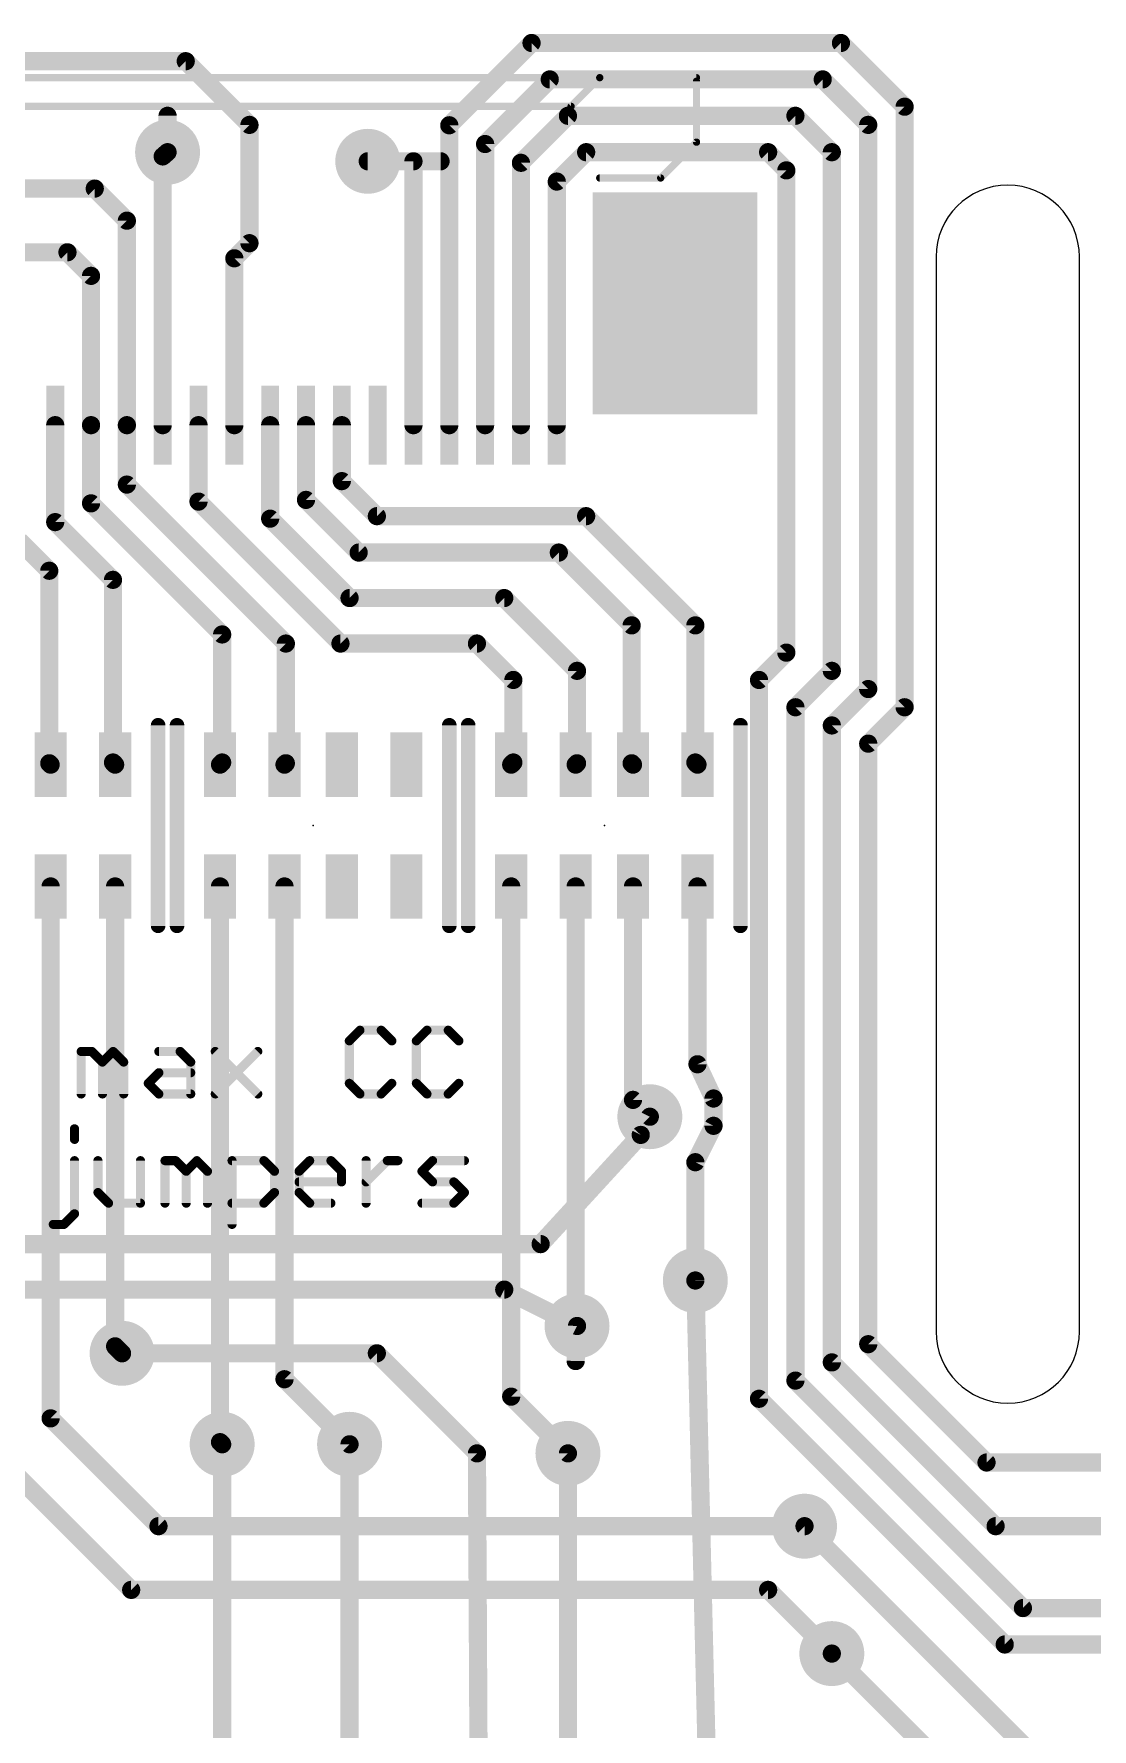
# Model space of a CAD drawing. Extents: x -9.8 to 65.3, y -0.3 to 69.2.
# Drawn here: x 31.41 to 46.18, y 31.97 to 55.63 of the extents above; entities that cross this region are included whole.
import ezdxf

# ---------------------------------------------------------------- set-up
doc = ezdxf.new("R2010")
doc.units = 0
for name, color, linetype in [('1', 12, 'CONTINUOUS'), ('16', 132, 'CONTINUOUS'), ('18', 110, 'CONTINUOUS'), ('20', 53, 'CONTINUOUS'), ('21', 40, 'CONTINUOUS'), ('23', 40, 'CONTINUOUS')]:
    doc.layers.add(name, color=color, linetype=linetype)

# ---------------------------------------------------------------- blocks, each defined once
blk = doc.blocks.new('RECT')
blk.add_solid([(-0.5, -0.5), (0.5, -0.5), (-0.5, 0.5), (0.5, 0.5)])
blk = doc.blocks.new('ROUNDV')
at = {"const_width": 0.5}
blk.add_lwpolyline([(0, -0.25, 1), (0, 0.25, 1), (0, -0.25)], format="xyb", dxfattribs=at)

msp = doc.modelspace()

# ---------------------------------------------------------------- linework, layer by layer
at = {"layer": '1', "const_width": 0.254}
for points in [[(37.206, 54.351), (38.354, 55.499)], [(38.354, 55.499), (42.672, 55.499)], [(42.672, 55.499), (43.561, 54.61)], [(14.859, 55.245), (33.528, 55.245)], [(33.528, 55.245), (34.417, 54.356)], [(37.706, 54.089), (38.608, 54.991)], [(38.608, 54.991), (42.418, 54.991)], [(42.418, 54.991), (43.053, 54.356)], [(43.561, 54.61), (43.561, 46.228)], [(34.417, 54.356), (34.417, 52.705)], [(37.206, 50.165), (37.206, 54.351)], [(38.206, 53.827), (38.862, 54.483)], [(38.862, 54.483), (42.037, 54.483)], [(42.037, 54.483), (42.545, 53.975)], [(43.053, 54.356), (43.053, 46.482)], [(37.706, 50.165), (37.706, 54.089)], [(33.206, 53.916), (33.274, 53.975)], [(33.206, 50.165), (33.206, 53.916)], [(36.706, 53.848), (36.068, 53.848)], [(36.706, 50.165), (36.706, 53.848)], [(38.206, 50.165), (38.206, 53.827)], [(38.706, 53.565), (39.116, 53.975)], [(39.116, 53.975), (41.656, 53.975)], [(41.656, 53.975), (41.91, 53.721)], [(42.545, 53.975), (42.545, 46.736)], [(41.91, 53.721), (41.91, 46.99)], [(30.226, 53.467), (32.258, 53.467)], [(32.258, 53.467), (32.706, 53.019)], [(38.706, 50.165), (38.706, 53.565)], [(32.706, 53.019), (32.706, 50.165)], [(34.206, 52.494), (34.417, 52.705)], [(29.337, 52.578), (31.877, 52.578)], [(31.877, 52.578), (32.206, 52.249)], [(34.206, 50.165), (34.206, 52.494)], [(32.206, 52.249), (32.206, 50.165)], [(31.706, 50.165), (31.706, 48.812)], [(32.206, 50.165), (32.206, 49.074)], [(32.706, 50.165), (32.706, 49.336)], [(33.706, 50.165), (33.706, 49.098)], [(34.706, 50.165), (34.706, 48.86)], [(35.206, 50.165), (35.206, 49.122)], [(35.706, 50.165), (35.706, 49.384)], [(32.706, 49.336), (34.925, 47.117)], [(35.706, 49.384), (36.195, 48.895)], [(33.706, 49.098), (35.687, 47.117)], [(35.206, 49.122), (35.941, 48.387)], [(32.206, 49.074), (34.036, 47.244)], [(34.706, 48.86), (35.814, 47.752)], [(36.195, 48.895), (39.116, 48.895)], [(39.116, 48.895), (40.64, 47.371)], [(31.706, 48.812), (32.512, 48.006)], [(31.206, 48.55), (31.623, 48.133)], [(35.941, 48.387), (38.735, 48.387)], [(38.735, 48.387), (39.751, 47.371)], [(31.623, 48.133), (31.623, 45.446)], [(32.512, 48.006), (32.512, 45.457)], [(35.814, 47.752), (37.973, 47.752)], [(37.973, 47.752), (38.989, 46.736)], [(34.036, 47.244), (34.036, 45.457)], [(39.751, 47.371), (39.751, 45.446)], [(40.64, 47.371), (40.64, 45.457)], [(34.925, 47.117), (34.925, 45.446)], [(35.687, 47.117), (37.592, 47.117)], [(37.592, 47.117), (38.1, 46.609)], [(41.91, 46.99), (41.529, 46.609)], [(38.989, 46.736), (38.989, 45.446)], [(42.545, 46.736), (42.037, 46.228)], [(38.1, 46.609), (38.1, 45.457)], [(41.529, 46.609), (41.529, 36.576)], [(43.053, 46.482), (42.545, 45.974)], [(42.037, 46.228), (42.037, 36.83)], [(43.561, 46.228), (43.053, 45.72)], [(42.545, 45.974), (42.545, 37.084)], [(43.053, 45.72), (43.053, 37.338)], [(31.623, 45.446), (31.642, 45.427)], [(32.512, 45.457), (32.542, 45.427)], [(34.036, 45.457), (34.006, 45.427)], [(34.925, 45.446), (34.906, 45.427)], [(38.1, 45.457), (38.07, 45.427)], [(38.989, 45.446), (38.97, 45.427)], [(39.751, 45.446), (39.77, 45.427)], [(40.64, 45.457), (40.67, 45.427)], [(31.642, 43.727), (31.642, 36.303)], [(32.542, 43.727), (32.542, 37.308)], [(34.006, 43.727), (34.006, 35.971)], [(34.906, 43.727), (34.906, 36.849)], [(38.07, 43.727), (38.07, 36.606)], [(38.97, 43.727), (38.97, 37.103)], [(39.77, 43.727), (39.77, 40.748)], [(40.67, 43.727), (40.67, 41.245)], [(40.67, 41.245), (40.894, 40.767)], [(39.77, 40.748), (40.005, 40.513)], [(40.894, 40.767), (40.894, 40.386)], [(40.894, 40.386), (40.64, 39.878)], [(40.64, 39.878), (40.64, 38.227)], [(38.97, 37.103), (38.989, 37.592)], [(32.542, 37.308), (32.639, 37.211)], [(43.053, 37.338), (44.704, 35.687)], [(42.545, 37.084), (44.831, 34.798)], [(34.906, 36.849), (35.814, 35.941)], [(42.037, 36.83), (45.212, 33.655)], [(38.07, 36.606), (38.862, 35.814)], [(41.529, 36.576), (44.958, 33.147)], [(31.642, 36.303), (33.147, 34.798)], [(34.006, 35.971), (34.036, 35.941)], [(30.842, 35.833), (32.766, 33.909)], [(56.896, 35.687), (44.704, 35.687)], [(33.147, 34.798), (42.164, 34.798)], [(44.831, 34.798), (47.244, 34.798)], [(32.766, 33.909), (41.656, 33.909)], [(41.656, 33.909), (42.545, 33.02)], [(45.212, 33.655), (49.276, 33.655)], [(44.958, 33.147), (51.689, 33.147)]]:
    msp.add_lwpolyline(points, dxfattribs=at)
at = {"layer": '1', "const_width": 0.127}
for points in [[(38.354, 55.5625, 1), (38.354, 55.4355)], [(38.3989, 55.4541, 1), (38.3091, 55.5439)], [(42.7169, 55.5439, 1), (42.6271, 55.4541)], [(42.672, 55.4355, 1), (42.672, 55.5625)], [(33.5729, 55.2899, 1), (33.4831, 55.2001)], [(33.528, 55.1815, 1), (33.528, 55.3085)], [(38.608, 55.0545, 1), (38.608, 54.9275)], [(38.6529, 54.9461, 1), (38.5631, 55.0359)], [(42.4629, 55.0359, 1), (42.3731, 54.9461)], [(42.418, 54.9275, 1), (42.418, 55.0545)], [(43.6245, 54.61, 1), (43.4975, 54.61)], [(43.5161, 54.5651, 1), (43.6059, 54.6549)], [(34.4805, 54.356, 1), (34.3535, 54.356)], [(34.3721, 54.3111, 1), (34.4619, 54.4009)], [(37.2695, 54.351, 1), (37.1425, 54.351)], [(37.1611, 54.3959, 1), (37.2509, 54.3061)], [(38.862, 54.5465, 1), (38.862, 54.4195)], [(38.9069, 54.4381, 1), (38.8171, 54.5279)], [(42.0819, 54.5279, 1), (41.9921, 54.4381)], [(42.037, 54.4195, 1), (42.037, 54.5465)], [(43.1165, 54.356, 1), (42.9895, 54.356)], [(43.0081, 54.3111, 1), (43.0979, 54.4009)], [(37.7695, 54.089, 1), (37.6425, 54.089)], [(37.6611, 54.1339, 1), (37.7509, 54.0441)], [(33.2695, 53.916, 1), (33.1425, 53.916)], [(33.1644, 53.964, 1), (33.2476, 53.868)], [(33.3156, 53.927, 1), (33.2324, 54.023)], [(36.068, 53.9115, 1), (36.068, 53.7845)], [(36.7695, 53.848, 1), (36.6425, 53.848)], [(36.706, 53.7845, 1), (36.706, 53.9115)], [(38.2695, 53.827, 1), (38.1425, 53.827)], [(39.116, 54.0385, 1), (39.116, 53.9115)], [(39.1609, 53.9301, 1), (39.0711, 54.0199)], [(41.7009, 54.0199, 1), (41.6111, 53.9301)], [(41.656, 53.9115, 1), (41.656, 54.0385)], [(42.6085, 53.975, 1), (42.4815, 53.975)], [(42.5001, 53.9301, 1), (42.5899, 54.0199)], [(38.1611, 53.8719, 1), (38.2509, 53.7821)], [(41.9735, 53.721, 1), (41.8465, 53.721)], [(41.8651, 53.6761, 1), (41.9549, 53.7659)], [(32.3029, 53.5119, 1), (32.2131, 53.4221)], [(32.258, 53.4035, 1), (32.258, 53.5305)], [(38.7695, 53.565, 1), (38.6425, 53.565)], [(38.6611, 53.6099, 1), (38.7509, 53.5201)], [(32.7695, 53.019, 1), (32.6425, 53.019)], [(32.6611, 52.9741, 1), (32.7509, 53.0639)], [(34.3535, 52.705, 1), (34.4805, 52.705)], [(34.4619, 52.6601, 1), (34.3721, 52.7499)], [(31.9219, 52.6229, 1), (31.8321, 52.5331)], [(31.877, 52.5145, 1), (31.877, 52.6415)], [(34.2695, 52.494, 1), (34.1425, 52.494)], [(34.1611, 52.5389, 1), (34.2509, 52.4491)], [(32.2695, 52.249, 1), (32.1425, 52.249)], [(32.1611, 52.2041, 1), (32.2509, 52.2939)], [(31.7695, 50.165, 1), (31.6425, 50.165)], [(32.2695, 50.165, 1), (32.1425, 50.165)], [(32.1425, 50.165, 1), (32.2695, 50.165)], [(32.7695, 50.165, 1), (32.6425, 50.165)], [(32.6425, 50.165, 1), (32.7695, 50.165)], [(33.1425, 50.165, 1), (33.2695, 50.165)], [(33.7695, 50.165, 1), (33.6425, 50.165)], [(34.1425, 50.165, 1), (34.2695, 50.165)], [(34.7695, 50.165, 1), (34.6425, 50.165)], [(35.2695, 50.165, 1), (35.1425, 50.165)], [(35.7695, 50.165, 1), (35.6425, 50.165)], [(36.6425, 50.165, 1), (36.7695, 50.165)], [(37.1425, 50.165, 1), (37.2695, 50.165)], [(37.6425, 50.165, 1), (37.7695, 50.165)], [(38.1425, 50.165, 1), (38.2695, 50.165)], [(38.6425, 50.165, 1), (38.7695, 50.165)], [(32.7509, 49.3809, 1), (32.6611, 49.2911)], [(35.7509, 49.4289, 1), (35.6611, 49.3391)], [(32.6425, 49.336, 1), (32.7695, 49.336)], [(33.7509, 49.1429, 1), (33.6611, 49.0531)], [(35.2509, 49.1669, 1), (35.1611, 49.0771)], [(35.6425, 49.384, 1), (35.7695, 49.384)], [(32.2509, 49.1189, 1), (32.1611, 49.0291)], [(32.1425, 49.074, 1), (32.2695, 49.074)], [(33.6425, 49.098, 1), (33.7695, 49.098)], [(34.7509, 48.9049, 1), (34.6611, 48.8151)], [(35.1425, 49.122, 1), (35.2695, 49.122)], [(36.195, 48.9585, 1), (36.195, 48.8315)], [(36.1501, 48.8501, 1), (36.2399, 48.9399)], [(39.1609, 48.9399, 1), (39.0711, 48.8501)], [(39.116, 48.8315, 1), (39.116, 48.9585)], [(31.7509, 48.8569, 1), (31.6611, 48.7671)], [(31.6425, 48.812, 1), (31.7695, 48.812)], [(34.6425, 48.86, 1), (34.7695, 48.86)], [(35.941, 48.4505, 1), (35.941, 48.3235)], [(38.7799, 48.4319, 1), (38.6901, 48.3421)], [(38.735, 48.3235, 1), (38.735, 48.4505)], [(35.8961, 48.3421, 1), (35.9859, 48.4319)], [(31.6865, 48.133, 1), (31.5595, 48.133)], [(31.5781, 48.0881, 1), (31.6679, 48.1779)], [(32.5755, 48.006, 1), (32.4485, 48.006)], [(32.4671, 47.9611, 1), (32.5569, 48.0509)], [(35.814, 47.8155, 1), (35.814, 47.6885)], [(35.7691, 47.7071, 1), (35.8589, 47.7969)], [(38.0179, 47.7969, 1), (37.9281, 47.7071)], [(37.973, 47.6885, 1), (37.973, 47.8155)], [(34.0995, 47.244, 1), (33.9725, 47.244)], [(33.9911, 47.1991, 1), (34.0809, 47.2889)], [(39.8145, 47.371, 1), (39.6875, 47.371)], [(39.7061, 47.3261, 1), (39.7959, 47.4159)], [(40.7035, 47.371, 1), (40.5765, 47.371)], [(40.5951, 47.3261, 1), (40.6849, 47.4159)], [(34.9885, 47.117, 1), (34.8615, 47.117)], [(34.8801, 47.0721, 1), (34.9699, 47.1619)], [(35.687, 47.1805, 1), (35.687, 47.0535)], [(35.6421, 47.0721, 1), (35.7319, 47.1619)], [(37.6369, 47.1619, 1), (37.5471, 47.0721)], [(37.592, 47.0535, 1), (37.592, 47.1805)], [(41.9549, 46.9451, 1), (41.8651, 47.0349)], [(39.0525, 46.736, 1), (38.9255, 46.736)], [(41.8465, 46.99, 1), (41.9735, 46.99)], [(42.5899, 46.6911, 1), (42.5001, 46.7809)], [(38.1635, 46.609, 1), (38.0365, 46.609)], [(38.0551, 46.5641, 1), (38.1449, 46.6539)], [(38.9441, 46.6911, 1), (39.0339, 46.7809)], [(41.5925, 46.609, 1), (41.4655, 46.609)], [(41.4841, 46.6539, 1), (41.5739, 46.5641)], [(42.4815, 46.736, 1), (42.6085, 46.736)], [(42.9895, 46.482, 1), (43.1165, 46.482)], [(43.0979, 46.4371, 1), (43.0081, 46.5269)], [(42.1005, 46.228, 1), (41.9735, 46.228)], [(41.9921, 46.2729, 1), (42.0819, 46.1831)], [(43.4975, 46.228, 1), (43.6245, 46.228)], [(43.6059, 46.1831, 1), (43.5161, 46.2729)], [(42.6085, 45.974, 1), (42.4815, 45.974)], [(42.5001, 46.0189, 1), (42.5899, 45.9291)], [(43.1165, 45.72, 1), (42.9895, 45.72)], [(43.0081, 45.7649, 1), (43.0979, 45.6751)], [(31.6679, 45.4909, 1), (31.5781, 45.4011)], [(31.5595, 45.446, 1), (31.6865, 45.446)], [(31.5971, 45.3821, 1), (31.6869, 45.4719)], [(32.5569, 45.5019, 1), (32.4671, 45.4121)], [(32.4485, 45.457, 1), (32.5755, 45.457)], [(32.4971, 45.3821, 1), (32.5869, 45.4719)], [(33.9611, 45.4719, 1), (34.0509, 45.3821)], [(33.9725, 45.457, 1), (34.0995, 45.457)], [(34.0809, 45.4121, 1), (33.9911, 45.5019)], [(34.8611, 45.4719, 1), (34.9509, 45.3821)], [(34.8615, 45.446, 1), (34.9885, 45.446)], [(34.9699, 45.4011, 1), (34.8801, 45.4909)], [(38.0251, 45.4719, 1), (38.1149, 45.3821)], [(38.0365, 45.457, 1), (38.1635, 45.457)], [(38.1449, 45.4121, 1), (38.0551, 45.5019)], [(38.9251, 45.4719, 1), (39.0149, 45.3821)], [(38.9255, 45.446, 1), (39.0525, 45.446)], [(39.0339, 45.4011, 1), (38.9441, 45.4909)], [(39.7959, 45.4909, 1), (39.7061, 45.4011)], [(39.6875, 45.446, 1), (39.8145, 45.446)], [(39.7251, 45.3821, 1), (39.8149, 45.4719)], [(40.6849, 45.5019, 1), (40.5951, 45.4121)], [(40.5765, 45.457, 1), (40.7035, 45.457)], [(40.6251, 45.3821, 1), (40.7149, 45.4719)], [(31.7055, 43.727, 1), (31.5785, 43.727)], [(32.6055, 43.727, 1), (32.4785, 43.727)], [(34.0695, 43.727, 1), (33.9425, 43.727)], [(34.9695, 43.727, 1), (34.8425, 43.727)], [(38.1335, 43.727, 1), (38.0065, 43.727)], [(39.0335, 43.727, 1), (38.9065, 43.727)], [(39.8335, 43.727, 1), (39.7065, 43.727)], [(40.7335, 43.727, 1), (40.6065, 43.727)], [(40.7275, 41.2719, 1), (40.6125, 41.2181)], [(40.6065, 41.245, 1), (40.7335, 41.245)], [(39.8149, 40.7929, 1), (39.7251, 40.7031)], [(39.7065, 40.748, 1), (39.8335, 40.748)], [(40.9575, 40.767, 1), (40.8305, 40.767)], [(40.8365, 40.7401, 1), (40.9515, 40.7939)], [(39.9601, 40.4681, 1), (40.0499, 40.5579)], [(40.9508, 40.3576, 1), (40.8372, 40.4144)], [(40.8305, 40.386, 1), (40.9575, 40.386)], [(40.7035, 39.878, 1), (40.5765, 39.878)], [(40.5832, 39.9064, 1), (40.6968, 39.8496)], [(40.5765, 38.227, 1), (40.7035, 38.227)], [(39.0525, 37.5895, 1), (38.9255, 37.5945)], [(32.5869, 37.3529, 1), (32.4971, 37.2631)], [(43.0979, 37.3829, 1), (43.0081, 37.2931)], [(42.9895, 37.338, 1), (43.1165, 37.338)], [(32.4785, 37.308, 1), (32.6055, 37.308)], [(32.5941, 37.1661, 1), (32.6839, 37.2559)], [(38.9065, 37.1055, 1), (39.0335, 37.1005)], [(38.9065, 37.103, 1), (39.0335, 37.103)], [(42.5899, 37.1289, 1), (42.5001, 37.0391)], [(42.4815, 37.084, 1), (42.6085, 37.084)], [(34.9509, 36.8939, 1), (34.8611, 36.8041)], [(34.8425, 36.849, 1), (34.9695, 36.849)], [(42.0819, 36.8749, 1), (41.9921, 36.7851)], [(38.1149, 36.6509, 1), (38.0251, 36.5611)], [(41.5739, 36.6209, 1), (41.4841, 36.5311)], [(41.9735, 36.83, 1), (42.1005, 36.83)], [(38.0065, 36.606, 1), (38.1335, 36.606)], [(41.4655, 36.576, 1), (41.5925, 36.576)], [(31.6869, 36.3479, 1), (31.5971, 36.2581)], [(31.5785, 36.303, 1), (31.7055, 36.303)], [(34.0509, 36.0159, 1), (33.9611, 35.9261)], [(33.9425, 35.971, 1), (34.0695, 35.971)], [(33.9911, 35.8961, 1), (34.0809, 35.9859)], [(35.7691, 35.8961, 1), (35.8589, 35.9859)], [(38.8171, 35.7691, 1), (38.9069, 35.8589)], [(44.704, 35.7505, 1), (44.704, 35.6235)], [(44.6591, 35.6421, 1), (44.7489, 35.7319)], [(33.147, 34.8615, 1), (33.147, 34.7345)], [(33.1021, 34.7531, 1), (33.1919, 34.8429)], [(42.164, 34.7345, 1), (42.164, 34.8615)], [(44.831, 34.8615, 1), (44.831, 34.7345)], [(44.7861, 34.7531, 1), (44.8759, 34.8429)], [(32.766, 33.9725, 1), (32.766, 33.8455)], [(32.7211, 33.8641, 1), (32.8109, 33.9539)], [(41.7009, 33.9539, 1), (41.6111, 33.8641)], [(41.656, 33.8455, 1), (41.656, 33.9725)], [(45.212, 33.7185, 1), (45.212, 33.5915)], [(45.1671, 33.6101, 1), (45.2569, 33.6999)], [(42.5001, 32.9751, 1), (42.5899, 33.0649)], [(44.958, 33.2105, 1), (44.958, 33.0835)], [(44.9131, 33.1021, 1), (45.0029, 33.1919)]]:
    msp.add_lwpolyline(points, format="xyb", dxfattribs=at)
at = {"layer": '16', "const_width": 0.254}
for points in [[(33.274, 53.975), (33.274, 54.483)], [(36.068, 53.848), (37.084, 53.848)], [(40.005, 40.513), (39.878, 40.259)], [(39.878, 40.259), (38.481, 38.735)], [(38.481, 38.735), (21.082, 38.735)], [(40.64, 38.227), (41.275, 11.684)], [(21.59, 38.1), (37.973, 38.1)], [(37.973, 38.1), (38.989, 37.592)], [(36.195, 37.211), (32.639, 37.211)], [(37.592, 35.814), (36.195, 37.211)], [(34.036, 35.941), (34.036, 13.335)], [(35.814, 35.941), (35.814, 13.335)], [(37.592, 35.814), (37.719, 11.43)], [(38.862, 35.814), (38.862, 11.684)], [(42.164, 34.798), (46.228, 30.734)], [(42.545, 33.02), (44.069, 31.496)]]:
    msp.add_lwpolyline(points, dxfattribs=at)
at = {"layer": '16', "const_width": 0.127}
for points in [[(33.3375, 54.483, 1), (33.2105, 54.483)], [(33.2105, 53.975, 1), (33.3375, 53.975)], [(36.068, 53.9115, 1), (36.068, 53.7845)], [(37.084, 53.7845, 1), (37.084, 53.9115)], [(40.0618, 40.4846, 1), (39.9482, 40.5414)], [(39.8212, 40.2874, 1), (39.9348, 40.2306)], [(39.9248, 40.2161, 1), (39.8312, 40.3019)], [(38.4342, 38.7779, 1), (38.5278, 38.6921)], [(38.481, 38.6715, 1), (38.481, 38.7985)], [(40.7035, 38.2285, 1), (40.5765, 38.2255)], [(38.0014, 38.1568, 1), (37.9446, 38.0432)], [(37.973, 38.0365, 1), (37.973, 38.1635)], [(38.9606, 37.5352, 1), (39.0174, 37.6488)], [(32.639, 37.2745, 1), (32.639, 37.1475)], [(36.2399, 37.2559, 1), (36.1501, 37.1661)], [(36.195, 37.1475, 1), (36.195, 37.2745)], [(34.0995, 35.941, 1), (33.9725, 35.941)], [(35.8775, 35.941, 1), (35.7505, 35.941)], [(37.6555, 35.8143, 1), (37.5285, 35.8137)], [(37.5471, 35.7691, 1), (37.6369, 35.8589)], [(38.9255, 35.814, 1), (38.7985, 35.814)], [(42.2089, 34.8429, 1), (42.1191, 34.7531)], [(42.5899, 33.0649, 1), (42.5001, 32.9751)]]:
    msp.add_lwpolyline(points, format="xyb", dxfattribs=at)
at = {"layer": '20'}
for p, q in [((44, 52.515), (44, 37.515)), ((46, 37.515), (46, 52.515))]:
    msp.add_line(p, q, dxfattribs=at)
for centre, start, end in [((45, 52.515), 90, 180), ((45, 52.515), 0, 90), ((45, 37.515), 180, 270), ((45, 37.515), 270, 0)]:
    msp.add_arc(centre, 1, start, end, dxfattribs=at)
at = {"layer": '21'}
for points, const_width in [([(39.306, 55.015), (18.606, 55.015)], 0.1016), ([(38.906, 54.615), (39.306, 55.015)], 0.1016), ([(39.306, 55.015), (40.656, 55.015)], 0.1016), ([(40.656, 54.115), (40.656, 54.965)], 0.1016), ([(19.006, 54.615), (38.906, 54.615)], 0.1016), ([(40.156, 53.615), (40.656, 54.115)], 0.1016), ([(39.306, 53.615), (40.156, 53.615)], 0.1016), ([(33.142, 45.977), (33.142, 43.177)], 0.2032), ([(33.406, 43.177), (33.406, 45.977)], 0.2032), ([(37.206, 45.977), (37.206, 43.177)], 0.2032), ([(37.47, 43.177), (37.47, 45.977)], 0.2032), ([(41.27, 45.977), (41.27, 43.177)], 0.2032), ([(35.9591, 41.7203), (35.8108, 41.572)], 0.127), ([(36.2557, 41.7203), (35.9591, 41.7203)], 0.127), ([(36.404, 41.572), (36.2557, 41.7203)], 0.127), ([(36.8946, 41.7203), (36.7463, 41.572)], 0.127), ([(37.1912, 41.7203), (36.8946, 41.7203)], 0.127), ([(37.3395, 41.572), (37.1912, 41.7203)], 0.127), ([(32.0687, 40.8305), (32.0687, 41.4237)], 0.127), ([(32.0687, 41.4237), (32.217, 41.4237)], 0.127), ([(32.217, 41.4237), (32.3653, 41.2754)], 0.127), ([(32.3653, 41.2754), (32.5136, 41.4237)], 0.127), ([(32.5136, 41.4237), (32.6619, 41.2754)], 0.127), ([(33.1525, 41.4237), (33.4491, 41.4237)], 0.127), ([(33.4491, 41.4237), (33.5974, 41.2754)], 0.127), ([(33.9398, 41.4237), (34.5329, 40.8305)], 0.127), ([(33.9398, 40.8305), (34.5329, 41.4237)], 0.127), ([(35.8108, 41.572), (35.8108, 40.9788)], 0.127), ([(36.7463, 41.572), (36.7463, 40.9788)], 0.127), ([(32.3653, 41.2754), (32.3653, 40.8305)], 0.127), ([(32.6619, 41.2754), (32.6619, 40.8305)], 0.127), ([(33.0042, 40.9788), (33.1525, 41.1271)], 0.127), ([(33.1525, 41.1271), (33.5974, 41.1271)], 0.127), ([(33.5974, 41.2754), (33.5974, 40.8305)], 0.127), ([(33.1525, 40.8305), (33.0042, 40.9788)], 0.127), ([(35.8108, 40.9788), (35.9591, 40.8305)], 0.127), ([(36.2557, 40.8305), (36.404, 40.9788)], 0.127), ([(36.7463, 40.9788), (36.8946, 40.8305)], 0.127), ([(37.1912, 40.8305), (37.3395, 40.9788)], 0.127), ([(33.5974, 40.8305), (33.1525, 40.8305)], 0.127), ([(35.9591, 40.8305), (36.2557, 40.8305)], 0.127), ([(36.8946, 40.8305), (37.1912, 40.8305)], 0.127), ([(31.9755, 40.3446), (31.9755, 40.1963)], 0.127), ([(31.9755, 39.1582), (31.9755, 39.8997)], 0.127), ([(32.3026, 39.8997), (32.3026, 39.4548)], 0.127), ([(32.8958, 39.3065), (32.8958, 39.8997)], 0.127), ([(33.2381, 39.3065), (33.2381, 39.8997)], 0.127), ([(33.2381, 39.8997), (33.3864, 39.8997)], 0.127), ([(33.3864, 39.8997), (33.5347, 39.7514)], 0.127), ([(33.5347, 39.7514), (33.683, 39.8997)], 0.127), ([(33.5347, 39.7514), (33.5347, 39.3065)], 0.127), ([(33.683, 39.8997), (33.8313, 39.7514)], 0.127), ([(33.8313, 39.7514), (33.8313, 39.3065)], 0.127), ([(34.1736, 39.0099), (34.1736, 39.8997)], 0.127), ([(34.1736, 39.8997), (34.6185, 39.8997)], 0.127), ([(34.6185, 39.8997), (34.7668, 39.7514)], 0.127), ([(34.7668, 39.7514), (34.7668, 39.4548)], 0.127), ([(35.1092, 39.7514), (35.2575, 39.8997)], 0.127), ([(35.1092, 39.4548), (35.1092, 39.7514)], 0.127), ([(35.2575, 39.8997), (35.554, 39.8997)], 0.127), ([(35.554, 39.8997), (35.7023, 39.7514)], 0.127), ([(35.7023, 39.7514), (35.7023, 39.6031)], 0.127), ([(36.0447, 39.3065), (36.0447, 39.8997)], 0.127), ([(36.0447, 39.6031), (36.3413, 39.8997)], 0.127), ([(36.3413, 39.8997), (36.4896, 39.8997)], 0.127), ([(36.8243, 39.7514), (36.9726, 39.8997)], 0.127), ([(36.9726, 39.6031), (36.8243, 39.7514)], 0.127), ([(36.9726, 39.8997), (37.4175, 39.8997)], 0.127), ([(32.3026, 39.4548), (32.4509, 39.3065)], 0.127), ([(34.7668, 39.4548), (34.6185, 39.3065)], 0.127), ([(35.7023, 39.6031), (35.1092, 39.6031)], 0.127), ([(35.2575, 39.3065), (35.1092, 39.4548)], 0.127), ([(37.2692, 39.6031), (36.9726, 39.6031)], 0.127), ([(37.4175, 39.4548), (37.2692, 39.6031)], 0.127), ([(37.2692, 39.3065), (37.4175, 39.4548)], 0.127), ([(32.4509, 39.3065), (32.8958, 39.3065)], 0.127), ([(34.6185, 39.3065), (34.1736, 39.3065)], 0.127), ([(35.554, 39.3065), (35.2575, 39.3065)], 0.127), ([(36.8243, 39.3065), (37.2692, 39.3065)], 0.127), ([(31.6789, 39.0099), (31.8272, 39.0099)], 0.127), ([(31.8272, 39.0099), (31.9755, 39.1582)], 0.127)]:
    msp.add_lwpolyline(points, dxfattribs=dict(at, const_width=const_width))
for points, const_width in [([(39.306, 55.0404, 1), (39.306, 54.9896)], 0.0508), ([(39.324, 54.997, 1), (39.288, 55.033)], 0.0508), ([(39.306, 54.9896, 1), (39.306, 55.0404)], 0.0508), ([(40.6814, 54.965, 1), (40.6306, 54.965)], 0.0508), ([(40.656, 54.9896, 1), (40.656, 55.0404)], 0.0508), ([(38.888, 54.633, 1), (38.924, 54.597)], 0.0508), ([(38.906, 54.5896, 1), (38.906, 54.6404)], 0.0508), ([(40.6306, 54.115, 1), (40.6814, 54.115)], 0.0508), ([(40.674, 54.097, 1), (40.638, 54.133)], 0.0508), ([(39.306, 53.6404, 1), (39.306, 53.5896)], 0.0508), ([(40.138, 53.633, 1), (40.174, 53.597)], 0.0508), ([(40.156, 53.5896, 1), (40.156, 53.6404)], 0.0508), ([(33.1928, 45.977, 1), (33.0912, 45.977)], 0.1016), ([(33.4568, 45.977, 1), (33.3552, 45.977)], 0.1016), ([(37.2568, 45.977, 1), (37.1552, 45.977)], 0.1016), ([(37.5208, 45.977, 1), (37.4192, 45.977)], 0.1016), ([(41.3208, 45.977, 1), (41.2192, 45.977)], 0.1016), ([(33.0912, 43.177, 1), (33.1928, 43.177)], 0.1016), ([(33.3552, 43.177, 1), (33.4568, 43.177)], 0.1016), ([(37.1552, 43.177, 1), (37.2568, 43.177)], 0.1016), ([(37.4192, 43.177, 1), (37.5208, 43.177)], 0.1016), ([(41.2192, 43.177, 1), (41.3208, 43.177)], 0.1016), ([(35.9591, 41.752, 1), (35.9591, 41.6885)], 0.0635), ([(35.9815, 41.6978, 1), (35.9366, 41.7427)], 0.0635), ([(36.2781, 41.7427, 1), (36.2332, 41.6978)], 0.0635), ([(36.2557, 41.6885, 1), (36.2557, 41.752)], 0.0635), ([(36.8946, 41.752, 1), (36.8946, 41.6885)], 0.0635), ([(36.9171, 41.6978, 1), (36.8722, 41.7427)], 0.0635), ([(37.2136, 41.7427, 1), (37.1687, 41.6978)], 0.0635), ([(37.1912, 41.6885, 1), (37.1912, 41.752)], 0.0635), ([(32.1005, 41.4237, 1), (32.037, 41.4237)], 0.0635), ([(32.0687, 41.4554, 1), (32.0687, 41.3919)], 0.0635), ([(32.2395, 41.4461, 1), (32.1946, 41.4012)], 0.0635), ([(32.217, 41.3919, 1), (32.217, 41.4554)], 0.0635), ([(32.5361, 41.4461, 1), (32.4911, 41.4012)], 0.0635), ([(32.5361, 41.4012, 1), (32.4911, 41.4461)], 0.0635), ([(33.1525, 41.4554, 1), (33.1525, 41.3919)], 0.0635), ([(33.4716, 41.4461, 1), (33.4267, 41.4012)], 0.0635), ([(33.4491, 41.3919, 1), (33.4491, 41.4554)], 0.0635), ([(33.9622, 41.4461, 1), (33.9173, 41.4012)], 0.0635), ([(34.5554, 41.4012, 1), (34.5105, 41.4461)], 0.0635), ([(35.8425, 41.572, 1), (35.779, 41.572)], 0.0635), ([(35.7883, 41.5944, 1), (35.8332, 41.5495)], 0.0635), ([(36.3815, 41.5495, 1), (36.4264, 41.5944)], 0.0635), ([(36.7781, 41.572, 1), (36.7146, 41.572)], 0.0635), ([(36.7239, 41.5944, 1), (36.7688, 41.5495)], 0.0635), ([(37.317, 41.5495, 1), (37.3619, 41.5944)], 0.0635), ([(32.3971, 41.2754, 1), (32.3336, 41.2754)], 0.0635), ([(32.3429, 41.2978, 1), (32.3878, 41.2529)], 0.0635), ([(32.3429, 41.2529, 1), (32.3878, 41.2978)], 0.0635), ([(32.6936, 41.2754, 1), (32.6301, 41.2754)], 0.0635), ([(32.6394, 41.2529, 1), (32.6843, 41.2978)], 0.0635), ([(33.1525, 41.1588, 1), (33.1525, 41.0953)], 0.0635), ([(33.175, 41.1046, 1), (33.1301, 41.1495)], 0.0635), ([(33.6292, 41.2754, 1), (33.5657, 41.2754)], 0.0635), ([(33.575, 41.2529, 1), (33.6199, 41.2978)], 0.0635), ([(33.5974, 41.0953, 1), (33.5974, 41.1588)], 0.0635), ([(33.0267, 41.0012, 1), (32.9818, 40.9563)], 0.0635), ([(32.9818, 41.0012, 1), (33.0267, 40.9563)], 0.0635), ([(35.779, 40.9788, 1), (35.8425, 40.9788)], 0.0635), ([(35.8332, 41.0012, 1), (35.7883, 40.9563)], 0.0635), ([(36.4264, 40.9563, 1), (36.3815, 41.0012)], 0.0635), ([(36.7146, 40.9788, 1), (36.7781, 40.9788)], 0.0635), ([(36.7688, 41.0012, 1), (36.7239, 40.9563)], 0.0635), ([(37.3619, 40.9563, 1), (37.317, 41.0012)], 0.0635), ([(32.037, 40.8305, 1), (32.1005, 40.8305)], 0.0635), ([(32.3336, 40.8305, 1), (32.3971, 40.8305)], 0.0635), ([(32.6301, 40.8305, 1), (32.6936, 40.8305)], 0.0635), ([(33.1525, 40.8623, 1), (33.1525, 40.7987)], 0.0635), ([(33.1301, 40.808, 1), (33.175, 40.853)], 0.0635), ([(33.5657, 40.8305, 1), (33.6292, 40.8305)], 0.0635), ([(33.5974, 40.7987, 1), (33.5974, 40.8623)], 0.0635), ([(33.9173, 40.853, 1), (33.9622, 40.808)], 0.0635), ([(34.5105, 40.808, 1), (34.5554, 40.853)], 0.0635), ([(35.9591, 40.8623, 1), (35.9591, 40.7987)], 0.0635), ([(35.9366, 40.808, 1), (35.9815, 40.853)], 0.0635), ([(36.2332, 40.853, 1), (36.2781, 40.808)], 0.0635), ([(36.2557, 40.7987, 1), (36.2557, 40.8623)], 0.0635), ([(36.8946, 40.8623, 1), (36.8946, 40.7987)], 0.0635), ([(36.8722, 40.808, 1), (36.9171, 40.853)], 0.0635), ([(37.1687, 40.853, 1), (37.2136, 40.808)], 0.0635), ([(37.1912, 40.7987, 1), (37.1912, 40.8623)], 0.0635), ([(32.0073, 40.3446, 1), (31.9438, 40.3446)], 0.0635), ([(31.9438, 40.1963, 1), (32.0073, 40.1963)], 0.0635), ([(32.0073, 39.8997, 1), (31.9438, 39.8997)], 0.0635), ([(32.3344, 39.8997, 1), (32.2709, 39.8997)], 0.0635), ([(32.9275, 39.8997, 1), (32.864, 39.8997)], 0.0635), ([(33.2699, 39.8997, 1), (33.2064, 39.8997)], 0.0635), ([(33.2381, 39.9314, 1), (33.2381, 39.8679)], 0.0635), ([(33.4089, 39.9221, 1), (33.364, 39.8772)], 0.0635), ([(33.3864, 39.8679, 1), (33.3864, 39.9314)], 0.0635), ([(33.5665, 39.7514, 1), (33.503, 39.7514)], 0.0635), ([(33.5123, 39.7738, 1), (33.5572, 39.7289)], 0.0635), ([(33.5123, 39.7289, 1), (33.5572, 39.7738)], 0.0635), ([(33.7055, 39.9221, 1), (33.6606, 39.8772)], 0.0635), ([(33.7055, 39.8772, 1), (33.6606, 39.9221)], 0.0635), ([(33.863, 39.7514, 1), (33.7995, 39.7514)], 0.0635), ([(33.8088, 39.7289, 1), (33.8537, 39.7738)], 0.0635), ([(34.2054, 39.8997, 1), (34.1419, 39.8997)], 0.0635), ([(34.1736, 39.9314, 1), (34.1736, 39.8679)], 0.0635), ([(34.641, 39.9221, 1), (34.5961, 39.8772)], 0.0635), ([(34.6185, 39.8679, 1), (34.6185, 39.9314)], 0.0635), ([(34.7986, 39.7514, 1), (34.7351, 39.7514)], 0.0635), ([(34.7444, 39.7289, 1), (34.7893, 39.7738)], 0.0635), ([(35.1409, 39.7514, 1), (35.0774, 39.7514)], 0.0635), ([(35.0867, 39.7738, 1), (35.1316, 39.7289)], 0.0635), ([(35.2575, 39.9314, 1), (35.2575, 39.8679)], 0.0635), ([(35.2799, 39.8772, 1), (35.235, 39.9221)], 0.0635), ([(35.5765, 39.9221, 1), (35.5316, 39.8772)], 0.0635), ([(35.554, 39.8679, 1), (35.554, 39.9314)], 0.0635), ([(35.7341, 39.7514, 1), (35.6706, 39.7514)], 0.0635), ([(35.6799, 39.7289, 1), (35.7248, 39.7738)], 0.0635), ([(36.0764, 39.8997, 1), (36.0129, 39.8997)], 0.0635), ([(36.3413, 39.9314, 1), (36.3413, 39.8679)], 0.0635), ([(36.3637, 39.8772, 1), (36.3188, 39.9221)], 0.0635), ([(36.4896, 39.8679, 1), (36.4896, 39.9314)], 0.0635), ([(36.8467, 39.7738, 1), (36.8018, 39.7289)], 0.0635), ([(36.8018, 39.7738, 1), (36.8467, 39.7289)], 0.0635), ([(36.9726, 39.9314, 1), (36.9726, 39.8679)], 0.0635), ([(36.995, 39.8772, 1), (36.9501, 39.9221)], 0.0635), ([(37.4175, 39.8679, 1), (37.4175, 39.9314)], 0.0635), ([(32.3251, 39.4772, 1), (32.2802, 39.4323)], 0.0635), ([(34.7893, 39.4323, 1), (34.7444, 39.4772)], 0.0635), ([(35.1092, 39.6348, 1), (35.1092, 39.5713)], 0.0635), ([(35.1316, 39.4772, 1), (35.0867, 39.4323)], 0.0635), ([(35.6706, 39.6031, 1), (35.7341, 39.6031)], 0.0635), ([(35.7023, 39.5713, 1), (35.7023, 39.6348)], 0.0635), ([(36.0222, 39.6255, 1), (36.0671, 39.5806)], 0.0635), ([(36.9726, 39.6348, 1), (36.9726, 39.5713)], 0.0635), ([(36.9501, 39.5806, 1), (36.995, 39.6255)], 0.0635), ([(37.2916, 39.6255, 1), (37.2467, 39.5806)], 0.0635), ([(37.2692, 39.5713, 1), (37.2692, 39.6348)], 0.0635), ([(37.4399, 39.4323, 1), (37.395, 39.4772)], 0.0635), ([(32.2709, 39.4548, 1), (32.3344, 39.4548)], 0.0635), ([(32.4509, 39.3383, 1), (32.4509, 39.2747)], 0.0635), ([(32.4284, 39.284, 1), (32.4733, 39.329)], 0.0635), ([(32.864, 39.3065, 1), (32.9275, 39.3065)], 0.0635), ([(32.8958, 39.2747, 1), (32.8958, 39.3383)], 0.0635), ([(33.2064, 39.3065, 1), (33.2699, 39.3065)], 0.0635), ([(33.503, 39.3065, 1), (33.5665, 39.3065)], 0.0635), ([(33.7995, 39.3065, 1), (33.863, 39.3065)], 0.0635), ([(34.1736, 39.3383, 1), (34.1736, 39.2747)], 0.0635), ([(34.5961, 39.329, 1), (34.641, 39.284)], 0.0635), ([(34.6185, 39.2747, 1), (34.6185, 39.3383)], 0.0635), ([(34.7351, 39.4548, 1), (34.7986, 39.4548)], 0.0635), ([(35.0774, 39.4548, 1), (35.1409, 39.4548)], 0.0635), ([(35.2575, 39.3383, 1), (35.2575, 39.2747)], 0.0635), ([(35.235, 39.284, 1), (35.2799, 39.329)], 0.0635), ([(35.554, 39.2747, 1), (35.554, 39.3383)], 0.0635), ([(36.0129, 39.3065, 1), (36.0764, 39.3065)], 0.0635), ([(36.8243, 39.3383, 1), (36.8243, 39.2747)], 0.0635), ([(37.2467, 39.329, 1), (37.2916, 39.284)], 0.0635), ([(37.2692, 39.2747, 1), (37.2692, 39.3383)], 0.0635), ([(37.395, 39.4323, 1), (37.4399, 39.4772)], 0.0635), ([(31.6789, 39.0417, 1), (31.6789, 38.9782)], 0.0635), ([(31.8048, 39.0324, 1), (31.8497, 38.9875)], 0.0635), ([(31.8272, 38.9782, 1), (31.8272, 39.0417)], 0.0635), ([(31.9438, 39.1582, 1), (32.0073, 39.1582)], 0.0635), ([(31.998, 39.1358, 1), (31.9531, 39.1807)], 0.0635), ([(34.1419, 39.0099, 1), (34.2054, 39.0099)], 0.0635)]:
    msp.add_lwpolyline(points, format="xyb", dxfattribs=dict(at, const_width=const_width))
at = {"layer": '23'}
for p in [(35.306, 44.577), (39.37, 44.577)]:
    msp.add_point(p, dxfattribs=at)

# ---------------------------------------------------------------- block references
at = {"layer": '1'}
for p, xscale, yscale, rotation in [((40.356, 51.865), 3.1, 2.3, 270), ((31.706, 50.165), 1.1, 0.25, 90), ((32.206, 50.165), 1.1, 0.25, 90), ((32.706, 50.165), 1.1, 0.25, 90), ((33.206, 50.165), 1.1, 0.25, 90), ((33.706, 50.165), 1.1, 0.25, 90), ((34.206, 50.165), 1.1, 0.25, 90), ((34.706, 50.165), 1.1, 0.25, 90), ((35.206, 50.165), 1.1, 0.25, 90), ((35.706, 50.165), 1.1, 0.25, 90), ((36.206, 50.165), 1.1, 0.25, 90), ((36.706, 50.165), 1.1, 0.25, 90), ((37.206, 50.165), 1.1, 0.25, 90), ((37.706, 50.165), 1.1, 0.25, 90), ((38.206, 50.165), 1.1, 0.25, 90), ((38.706, 50.165), 1.1, 0.25, 90)]:
    msp.add_blockref('RECT', p, dxfattribs=dict(at, xscale=xscale, yscale=yscale, rotation=rotation))
at = {"layer": '1', "xscale": 0.45, "yscale": 0.9}
for p in [(31.642, 45.427), (32.542, 45.427), (34.006, 45.427), (34.906, 45.427), (35.706, 45.427), (36.606, 45.427), (38.07, 45.427), (38.97, 45.427), (39.77, 45.427), (40.67, 45.427), (31.642, 43.727), (32.542, 43.727), (34.006, 43.727), (34.906, 43.727), (35.706, 43.727), (36.606, 43.727), (38.07, 43.727), (38.97, 43.727), (39.77, 43.727), (40.67, 43.727)]:
    msp.add_blockref('RECT', p, dxfattribs=at)
at = {"layer": '18', "xscale": 0.9064, "yscale": 0.9064}
for p in [(33.274, 53.975), (33.274, 53.975), (36.068, 53.848), (36.068, 53.848), (40.005, 40.513), (40.005, 40.513), (40.64, 38.227), (40.64, 38.227), (38.989, 37.592), (38.989, 37.592), (32.639, 37.211), (32.639, 37.211), (34.036, 35.941), (34.036, 35.941), (35.814, 35.941), (35.814, 35.941), (38.862, 35.814), (38.862, 35.814), (42.164, 34.798), (42.164, 34.798), (42.545, 33.02), (42.545, 33.02)]:
    msp.add_blockref('ROUNDV', p, dxfattribs=at)

doc.saveas('drawing.dxf')
